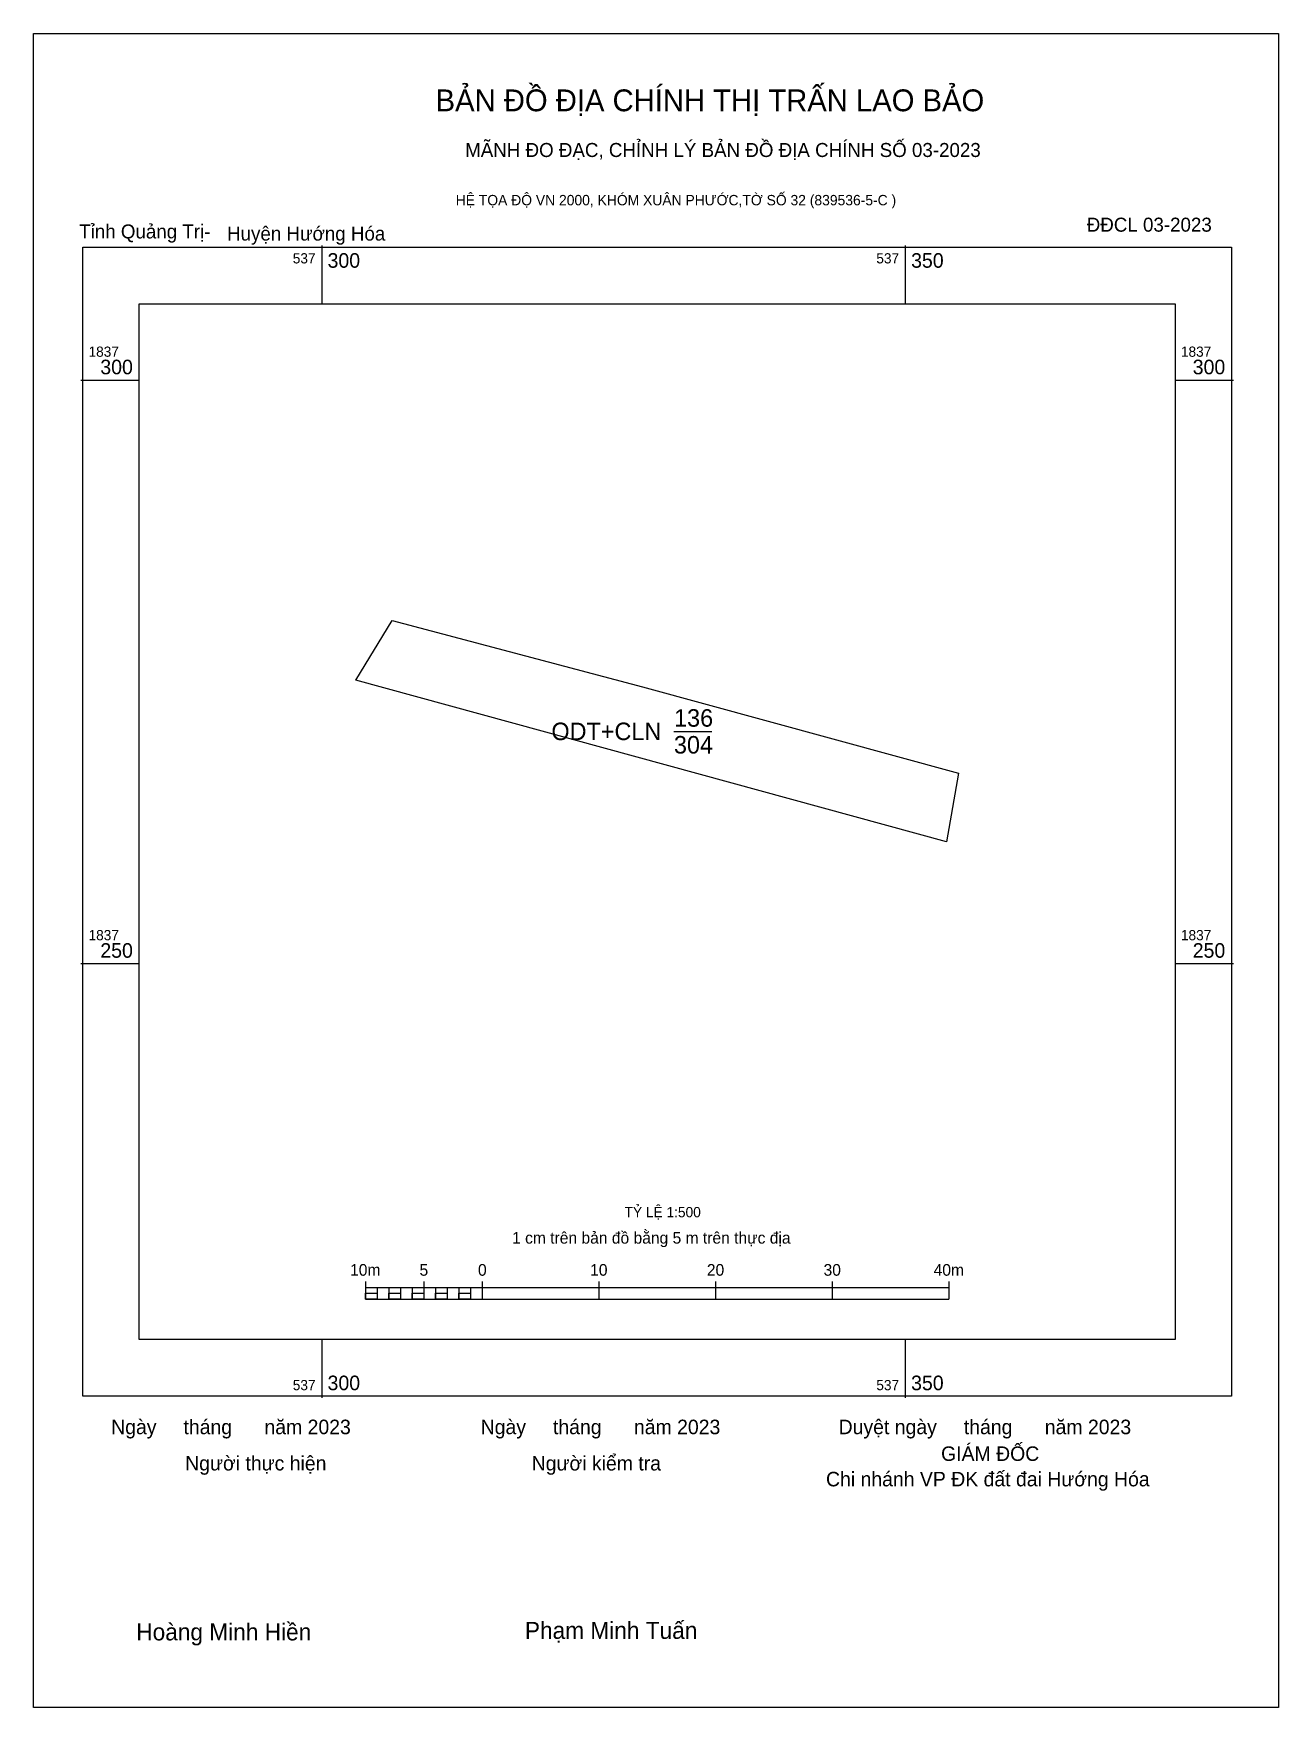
# Model space of a CAD drawing. Extents: x 536865 to 537382, y 1836740 to 1837330.
# Drawn here: x 537275.3 to 537382, y 1837186.2 to 1837329.7 of the extents above.
import ezdxf

# ---------------------------------------------------------------- set-up
doc = ezdxf.new("R2010")
doc.units = 0
for name, color, linetype in [('Level 10', 7, 'Continuous'), ('Level 13', 7, 'Continuous'), ('Level 15', 7, 'Continuous'), ('Level 27', 7, 'Continuous'), ('Level 6', 7, 'Continuous'), ('Level 62', 7, 'Continuous'), ('Level 63', 7, 'Continuous'), ('Level 9', 7, 'Continuous')]:
    doc.layers.add(name, color=color, linetype=linetype)

msp = doc.modelspace()

# ---------------------------------------------------------------- linework, layer by layer
at = {"layer": 'Level 10'}
msp.add_line((537330.18, 1837269.9), (537333.44, 1837269.9), dxfattribs=at)
msp.add_lwpolyline([(537306.04, 1837279.39), (537327.5, 1837273.72), (537354.56, 1837266.33), (537353.54, 1837260.42), (537302.92, 1837274.28)], close=True, dxfattribs=at)
at = {"layer": 'Level 15'}
msp.add_lwpolyline([(537275.3, 1837329.71), (537381.98, 1837329.71), (537381.98, 1837186.25), (537275.3, 1837186.25)], close=True, dxfattribs=at)
at = {"layer": 'Level 27'}
for p, q in [((537302.92, 1837274.28), (537302.92, 1837274.28)), ((537354.56, 1837266.33), (537354.56, 1837266.33)), ((537353.54, 1837260.42), (537353.54, 1837260.42))]:
    msp.add_line(p, q, dxfattribs=at)
at = {"layer": 'Level 62'}
msp.add_lwpolyline([(537284.36, 1837306.53), (537373.12, 1837306.53), (537373.12, 1837217.78), (537284.36, 1837217.78)], close=True, dxfattribs=at)
at = {"layer": 'Level 63'}
for p, q in [((537300, 1837311.53), (537300, 1837306.53)), ((537350, 1837311.53), (537350, 1837306.53)), ((537279.36, 1837300), (537284.36, 1837300)), ((537373.12, 1837300), (537378.12, 1837300)), ((537279.36, 1837250), (537284.36, 1837250)), ((537373.12, 1837250), (537378.12, 1837250)), ((537303.74, 1837222.75), (537303.74, 1837221.25)), ((537308.74, 1837222.75), (537308.74, 1837221.25)), ((537313.74, 1837222.75), (537313.74, 1837221.25)), ((537323.74, 1837222.75), (537323.74, 1837221.25)), ((537333.74, 1837222.75), (537333.74, 1837221.25)), ((537343.74, 1837222.75), (537343.74, 1837221.25)), ((537353.74, 1837222.75), (537353.74, 1837221.25)), ((537303.74, 1837222.25), (537353.74, 1837222.25)), ((537303.74, 1837221.25), (537353.74, 1837221.25)), ((537304.74, 1837222.25), (537304.74, 1837221.25)), ((537305.74, 1837222.25), (537305.74, 1837221.25)), ((537306.74, 1837222.25), (537306.74, 1837221.25)), ((537307.74, 1837222.25), (537307.74, 1837221.25)), ((537308.74, 1837222.25), (537308.74, 1837221.25)), ((537309.74, 1837222.25), (537309.74, 1837221.25)), ((537310.74, 1837222.25), (537310.74, 1837221.25)), ((537311.74, 1837222.25), (537311.74, 1837221.25)), ((537312.74, 1837222.25), (537312.74, 1837221.25)), ((537313.74, 1837222.25), (537313.74, 1837221.25)), ((537300, 1837217.78), (537300, 1837212.78)), ((537350, 1837217.78), (537350, 1837212.78))]:
    msp.add_line(p, q, dxfattribs=at)
for points in [[(537279.52, 1837311.38), (537377.96, 1837311.38), (537377.96, 1837212.94), (537279.52, 1837212.94)], [(537303.74, 1837221.75), (537304.74, 1837221.75), (537304.74, 1837221.25), (537303.74, 1837221.25)], [(537303.74, 1837221.75), (537304.74, 1837221.75), (537304.74, 1837221.25), (537303.74, 1837221.25)], [(537305.74, 1837221.75), (537306.74, 1837221.75), (537306.74, 1837221.25), (537305.74, 1837221.25)], [(537307.74, 1837221.75), (537308.74, 1837221.75), (537308.74, 1837221.25), (537307.74, 1837221.25)], [(537309.74, 1837221.75), (537310.74, 1837221.75), (537310.74, 1837221.25), (537309.74, 1837221.25)], [(537311.74, 1837221.75), (537312.74, 1837221.75), (537312.74, 1837221.25), (537311.74, 1837221.25)]]:
    msp.add_lwpolyline(points, close=True, dxfattribs=at)

# ---------------------------------------------------------------- texts
at = {"layer": 'Level 13'}
for s, p in [('136', (537330.19, 1837270.3)), ('ODT+CLN', (537319.68, 1837269.15)), ('304', (537330.18, 1837268))]:
    msp.add_text(s, height=1.5, dxfattribs=at).set_placement(p)
at = {"layer": 'Level 6'}
msp.add_text('TỶ LỆ 1:500', height=0.879, dxfattribs=at).set_placement((537325.95, 1837228.26))
at = {"layer": 'Level 63'}
for s, height, p in [('BẢN ĐỒ ĐỊA CHÍNH THỊ TRẤN LAO BẢO', 1.8718, (537309.76, 1837323.04)), ('MÃNH ĐO ĐẠC, CHỈNH LÝ BẢN ĐỒ ĐỊA CHÍNH SỐ 03-2023', 1.2011, (537312.29, 1837319.12)), ('HỆ TỌA ĐỘ VN 2000, KHÓM XUÂN PHƯỚC,TỜ SỐ 32 (839536-5-C )', 0.8891, (537311.48, 1837314.98)), ('537', 0.875, (537297.52, 1837310)), ('300', 1.25, (537300.5, 1837309.63)), ('537', 0.875, (537347.52, 1837310)), ('350', 1.25, (537350.5, 1837309.63)), ('1837', 0.875, (537280.02, 1837302)), ('300', 1.25, (537281.03, 1837300.5)), ('1837', 0.875, (537373.62, 1837302)), ('300', 1.25, (537374.63, 1837300.5)), ('1837', 0.875, (537280.02, 1837252)), ('1837', 0.875, (537373.62, 1837252)), ('250', 1.25, (537281.03, 1837250.5)), ('250', 1.25, (537374.63, 1837250.5)), ('1 cm trên bản đồ bằng 5 m trên thực địa', 1, (537316.31, 1837226)), ('10m', 1, (537302.43, 1837223.25)), ('5', 1, (537308.38, 1837223.25)), ('0', 1, (537313.39, 1837223.25)), ('10', 1, (537323, 1837223.25)), ('20', 1, (537333, 1837223.25)), ('30', 1, (537343, 1837223.25)), ('40m', 1, (537352.43, 1837223.25)), ('537', 0.875, (537297.52, 1837213.44)), ('300', 1.25, (537300.5, 1837213.44)), ('537', 0.875, (537347.52, 1837213.44)), ('350', 1.25, (537350.5, 1837213.44)), ('Ngày     tháng      năm 2023', 1.2442, (537281.96, 1837209.67)), ('Ngày     tháng      năm 2023', 1.2442, (537313.62, 1837209.67)), ('Duyệt ngày     tháng      năm 2023', 1.2442, (537344.29, 1837209.67)), ('GIÁM ĐỐC', 1.244, (537353.07, 1837207.38)), ('Người thực hiện', 1.2442, (537288.3, 1837206.56)), ('Người kiểm tra', 1.2442, (537317.99, 1837206.56)), ('Chi nhánh VP ĐK đất đai Hướng Hóa', 1.2442, (537343.21, 1837205.2)), ('Hoàng Minh Hiền', 1.4512, (537284.11, 1837192)), ('Phạm Minh Tuấn', 1.4512, (537317.41, 1837192.13))]:
    msp.add_text(s, height=height, dxfattribs=at).set_placement(p)
at = {"layer": 'Level 9'}
for s, p in [('Tỉnh Quảng Trị-', (537279.22, 1837312.14)), ('Huyện Hướng Hóa', (537291.89, 1837311.96)), ('ĐĐCL 03-2023', (537365.55, 1837312.72))]:
    msp.add_text(s, height=1.2011, dxfattribs=at).set_placement(p)

doc.saveas('drawing.dxf')
